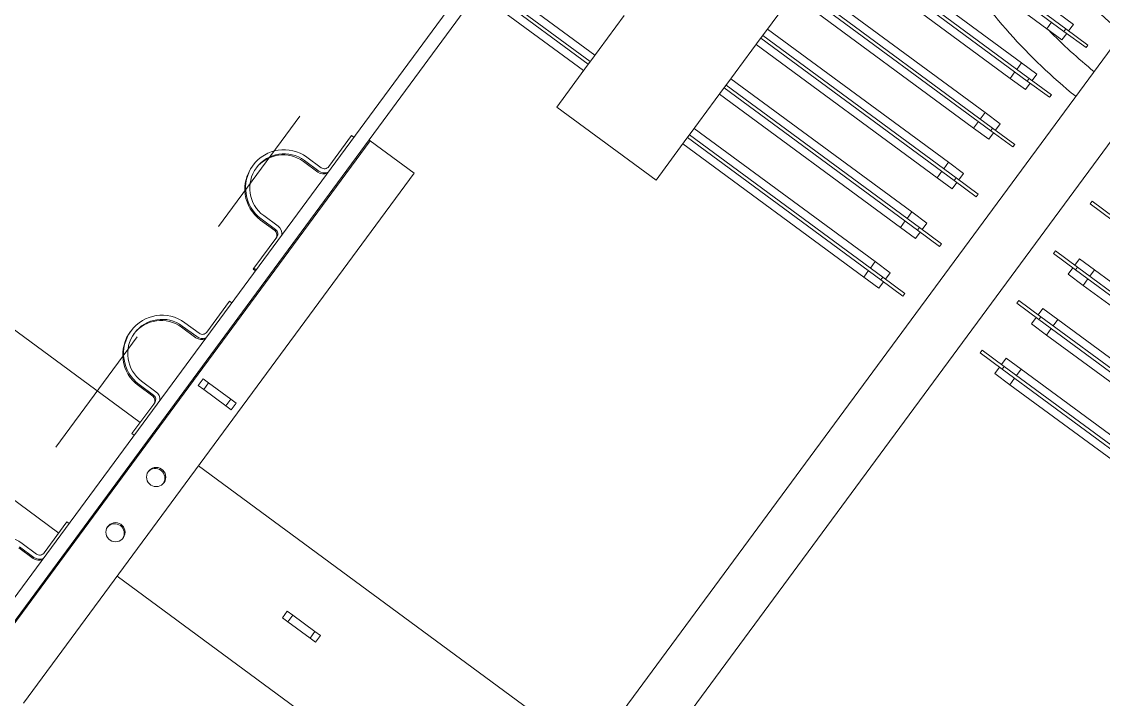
# Model space of a CAD drawing. Header units: metres. Extents: x 432095 to 435012, y 2470938 to 2473256.
# Drawn here: x 433752.741 to 433753.53, y 2471300.165 to 2471300.659 of the extents above; entities that cross this region are included whole.
import ezdxf

# ---------------------------------------------------------------- set-up
doc = ezdxf.new("R2010")
doc.units = ezdxf.units.M
doc.header["$MEASUREMENT"] = 0
doc.linetypes.add('MB D$0$DASHDOT', pattern=[1, 0.5, -0.25, 0, -0.25])
doc.linetypes.add('MB D$0$HIDDEN', pattern=[0.375, 0.25, -0.125])
doc.layers.add('cong trinh tram 110kv', color=7, linetype='Continuous', lineweight=5)
doc.layers.add('MB D$0$net dut du kien lam', color=8, linetype='MB D$0$HIDDEN', lineweight=20)

# ---------------------------------------------------------------- blocks, each defined once
blk = doc.blocks.new('MB D$0$MBA 63')
at = {"layer": 'MB D$0$net dut du kien lam', "color": 8, "linetype": 'MB D$0$DASHDOT', "ltscale": 0.5}
blk.add_line((106699.57, 30512.25), (98099.57, 30512.25), dxfattribs=at)
blk = doc.blocks.new('MB D$0$mba 1')
at = {"layer": 'cong trinh tram 110kv'}
for p, q in [((-17861.91, 7348.95), (-17861.91, 9508.95)), ((-17851.91, 9508.95), (-17851.91, 7348.95)), ((-17850.91, 8763.95), (-17850.91, 9243.95)), ((-17810.91, 9243.95), (-17810.91, 8763.95)), ((-17880.91, 9154.95), (-17867.91, 9154.95)), ((-17867.91, 9153.95), (-17880.91, 9153.95)), ((-17880.91, 9150.95), (-17867.91, 9150.95)), ((-17863.91, 9146.95), (-17863.91, 9118.95)), ((-18260.91, 9128.95), (-17863.91, 9128.95)), ((-17810.91, 9128.95), (-17163.91, 9128.95)), ((-17863.91, 9118.95), (-17861.91, 9118.95)), ((-17690.91, 9081.95), (-17695.91, 9081.95)), ((-17695.91, 9075.95), (-17695.91, 9081.95)), ((-17690.91, 9081.95), (-17670.91, 9081.95)), ((-17690.91, 9075.95), (-17690.91, 9081.95)), ((-17665.91, 9081.95), (-17670.91, 9081.95)), ((-17670.91, 9075.95), (-17670.91, 9081.95)), ((-17665.91, 9075.95), (-17665.91, 9081.95)), ((-17695.91, 9075.95), (-17690.91, 9075.95)), ((-17670.91, 9075.95), (-17690.91, 9075.95)), ((-17670.91, 9075.95), (-17665.91, 9075.95)), ((-17863.91, 9038.95), (-17863.91, 9010.95)), ((-17861.91, 9038.95), (-17863.91, 9038.95)), ((-18260.91, 9028.95), (-17863.91, 9028.95)), ((-17810.91, 9028.95), (-17163.91, 9028.95)), ((-17455.91, 9028.95), (-17455.91, 8218.95)), ((-17415.91, 9028.95), (-17415.91, 8218.95)), ((-17867.91, 9007.95), (-17880.91, 9007.95)), ((-17867.91, 9006.95), (-17880.91, 9006.95)), ((-17880.91, 9003.95), (-17867.91, 9003.95)), ((-17840.91, 8981.95), (-17845.91, 8981.95)), ((-17845.91, 8981.95), (-17845.91, 8975.95)), ((-17845.91, 8975.95), (-17840.91, 8975.95)), ((-17840.91, 8981.95), (-17820.91, 8981.95)), ((-17840.91, 8981.95), (-17840.91, 8975.95)), ((-17820.91, 8975.95), (-17840.91, 8975.95)), ((-17815.91, 8981.95), (-17820.91, 8981.95)), ((-17820.91, 8981.95), (-17820.91, 8975.95)), ((-17820.91, 8975.95), (-17815.91, 8975.95)), ((-17815.91, 8981.95), (-17815.91, 8975.95)), ((-17867.91, 8954.95), (-17880.91, 8954.95)), ((-17867.91, 8953.95), (-17880.91, 8953.95)), ((-17880.91, 8950.95), (-17867.91, 8950.95)), ((-17863.91, 8946.95), (-17863.91, 8918.95)), ((-17863.91, 8918.95), (-17861.91, 8918.95)), ((-17863.91, 8889.95), (-17863.91, 8888.95)), ((-17861.91, 8889.95), (-17863.91, 8889.95)), ((-17863.91, 8888.95), (-17863.91, 8860.95)), ((-17861.91, 8888.95), (-17863.91, 8888.95)), ((-17867.91, 8857.95), (-17880.91, 8857.95)), ((-17867.91, 8856.95), (-17880.91, 8856.95)), ((-17880.91, 8853.95), (-17867.91, 8853.95)), ((-17867.91, 8804.95), (-17880.91, 8804.95)), ((-17867.91, 8803.95), (-17880.91, 8803.95)), ((-17880.91, 8800.95), (-17867.91, 8800.95)), ((-17863.91, 8796.95), (-17863.91, 8768.95)), ((-17863.91, 8768.95), (-17861.91, 8768.95)), ((-17851.91, 8763.95), (-17850.91, 8763.95)), ((-17810.91, 8763.95), (-17850.91, 8763.95)), ((-17665.91, 8663.45), (-17755.91, 8663.45)), ((-17755.91, 8625.45), (-17755.91, 8663.45)), ((-17665.91, 8625.45), (-17665.91, 8663.45)), ((-17851.91, 8630.45), (-17755.91, 8630.45)), ((-17665.91, 8630.45), (-17502.07, 8630.45)), ((-17488.41, 8630.45), (-17502.07, 8630.45)), ((-17502.07, 8630.45), (-17502.07, 8624.65)), ((-17488.41, 8630.45), (-17488.41, 8624.65)), ((-17369.75, 8630.45), (-17383.41, 8630.45)), ((-17383.41, 8630.45), (-17383.41, 8624.65)), ((-17369.75, 8630.45), (-17205.91, 8630.45)), ((-17369.75, 8630.45), (-17369.75, 8624.65)), ((-17755.91, 8624.65), (-17851.91, 8624.65)), ((-17851.91, 8622.25), (-17755.91, 8622.25)), ((-17755.91, 8625.45), (-17755.91, 8621.45)), ((-17755.91, 8622.25), (-17755.91, 8624.65)), ((-17755.91, 8580.45), (-17755.91, 8621.45)), ((-17665.91, 8621.45), (-17665.91, 8625.45)), ((-17490.91, 8624.65), (-17665.91, 8624.65)), ((-17665.91, 8624.65), (-17665.91, 8622.25)), ((-17665.91, 8622.25), (-17490.91, 8622.25)), ((-17665.91, 8580.45), (-17665.91, 8621.45)), ((-17502.07, 8616.45), (-17502.07, 8622.25)), ((-17490.91, 8624.65), (-17470.91, 8624.65)), ((-17490.91, 8624.65), (-17490.91, 8622.25)), ((-17470.91, 8622.25), (-17490.91, 8622.25)), ((-17488.41, 8616.45), (-17488.41, 8622.25)), ((-17470.91, 8622.25), (-17470.91, 8624.65)), ((-17400.91, 8624.65), (-17380.91, 8624.65)), ((-17400.91, 8624.65), (-17400.91, 8622.25)), ((-17380.91, 8622.25), (-17400.91, 8622.25)), ((-17383.41, 8616.45), (-17383.41, 8622.25)), ((-17380.91, 8622.25), (-17380.91, 8624.65)), ((-17205.91, 8624.65), (-17380.91, 8624.65)), ((-17380.91, 8622.25), (-17205.91, 8622.25)), ((-17369.75, 8616.45), (-17369.75, 8622.25)), ((-17755.91, 8616.45), (-17851.91, 8616.45)), ((-17502.07, 8616.45), (-17665.91, 8616.45)), ((-17502.07, 8616.45), (-17488.41, 8616.45)), ((-17383.41, 8616.45), (-17369.75, 8616.45)), ((-17205.91, 8616.45), (-17369.75, 8616.45)), ((-17665.91, 8585.45), (-17502.07, 8585.45)), ((-17488.41, 8585.45), (-17502.07, 8585.45)), ((-17502.07, 8585.45), (-17502.07, 8579.65)), ((-17488.41, 8585.45), (-17488.41, 8579.65)), ((-17369.75, 8585.45), (-17383.41, 8585.45)), ((-17383.41, 8585.45), (-17383.41, 8579.65)), ((-17369.75, 8585.45), (-17205.91, 8585.45)), ((-17369.75, 8585.45), (-17369.75, 8579.65)), ((-17665.91, 8576.45), (-17665.91, 8580.45)), ((-17490.91, 8579.65), (-17665.91, 8579.65)), ((-17665.91, 8579.65), (-17665.91, 8577.25)), ((-17665.91, 8577.25), (-17490.91, 8577.25)), ((-17665.91, 8535.45), (-17665.91, 8576.45)), ((-17502.07, 8571.45), (-17502.07, 8577.25)), ((-17490.91, 8579.65), (-17470.91, 8579.65)), ((-17490.91, 8579.65), (-17490.91, 8577.25)), ((-17470.91, 8577.25), (-17490.91, 8577.25)), ((-17488.41, 8571.45), (-17488.41, 8577.25)), ((-17470.91, 8577.25), (-17470.91, 8579.65)), ((-17400.91, 8579.65), (-17380.91, 8579.65)), ((-17400.91, 8579.65), (-17400.91, 8577.25)), ((-17380.91, 8577.25), (-17400.91, 8577.25)), ((-17383.41, 8571.45), (-17383.41, 8577.25)), ((-17380.91, 8577.25), (-17380.91, 8579.65)), ((-17205.91, 8579.65), (-17380.91, 8579.65)), ((-17380.91, 8577.25), (-17205.91, 8577.25)), ((-17369.75, 8571.45), (-17369.75, 8577.25)), ((-17502.07, 8571.45), (-17665.91, 8571.45)), ((-17502.07, 8571.45), (-17488.41, 8571.45)), ((-17383.41, 8571.45), (-17369.75, 8571.45)), ((-17205.91, 8571.45), (-17369.75, 8571.45)), ((-17665.91, 8540.45), (-17502.07, 8540.45)), ((-17665.91, 8531.45), (-17665.91, 8535.45)), ((-17490.91, 8534.65), (-17665.91, 8534.65)), ((-17665.91, 8534.65), (-17665.91, 8532.25)), ((-17488.41, 8540.45), (-17502.07, 8540.45)), ((-17502.07, 8540.45), (-17502.07, 8534.65)), ((-17490.91, 8534.65), (-17470.91, 8534.65)), ((-17490.91, 8534.65), (-17490.91, 8532.25)), ((-17488.41, 8540.45), (-17488.41, 8534.65)), ((-17470.91, 8532.25), (-17470.91, 8534.65)), ((-17400.91, 8534.65), (-17380.91, 8534.65)), ((-17400.91, 8534.65), (-17400.91, 8532.25)), ((-17369.75, 8540.45), (-17383.41, 8540.45)), ((-17383.41, 8540.45), (-17383.41, 8534.65)), ((-17380.91, 8532.25), (-17380.91, 8534.65)), ((-17205.91, 8534.65), (-17380.91, 8534.65)), ((-17369.75, 8540.45), (-17205.91, 8540.45)), ((-17369.75, 8540.45), (-17369.75, 8534.65)), ((-17665.91, 8532.25), (-17490.91, 8532.25)), ((-17665.91, 8490.45), (-17665.91, 8531.45)), ((-17502.07, 8526.45), (-17665.91, 8526.45)), ((-17502.07, 8526.45), (-17502.07, 8532.25)), ((-17502.07, 8526.45), (-17488.41, 8526.45)), ((-17470.91, 8532.25), (-17490.91, 8532.25)), ((-17488.41, 8526.45), (-17488.41, 8532.25)), ((-17380.91, 8532.25), (-17400.91, 8532.25)), ((-17383.41, 8526.45), (-17383.41, 8532.25)), ((-17383.41, 8526.45), (-17369.75, 8526.45)), ((-17380.91, 8532.25), (-17205.91, 8532.25)), ((-17369.75, 8526.45), (-17369.75, 8532.25)), ((-17205.91, 8526.45), (-17369.75, 8526.45)), ((-17665.91, 8495.45), (-17502.07, 8495.45)), ((-17488.41, 8495.45), (-17502.07, 8495.45)), ((-17502.07, 8495.45), (-17502.07, 8489.65)), ((-17488.41, 8495.45), (-17488.41, 8489.65)), ((-17490.91, 8489.65), (-17665.91, 8489.65)), ((-17665.91, 8487.25), (-17490.91, 8487.25)), ((-17502.07, 8481.45), (-17502.07, 8487.25)), ((-17490.91, 8489.65), (-17470.91, 8489.65)), ((-17490.91, 8489.65), (-17490.91, 8487.25)), ((-17470.91, 8487.25), (-17490.91, 8487.25)), ((-17488.41, 8481.45), (-17488.41, 8487.25)), ((-17470.91, 8487.25), (-17470.91, 8489.65)), ((-17400.91, 8489.65), (-17380.91, 8489.65)), ((-17400.91, 8489.65), (-17400.91, 8487.25)), ((-17380.91, 8487.25), (-17400.91, 8487.25)), ((-17502.07, 8481.45), (-17665.91, 8481.45)), ((-17502.07, 8481.45), (-17488.41, 8481.45)), ((-17665.91, 8450.45), (-17502.07, 8450.45)), ((-17488.41, 8450.45), (-17502.07, 8450.45)), ((-17502.07, 8450.45), (-17502.07, 8444.65)), ((-17488.41, 8450.45), (-17488.41, 8444.65)), ((-17490.91, 8444.65), (-17665.91, 8444.65)), ((-17665.91, 8442.25), (-17490.91, 8442.25)), ((-17502.07, 8436.45), (-17502.07, 8442.25)), ((-17490.91, 8444.65), (-17470.91, 8444.65)), ((-17490.91, 8444.65), (-17490.91, 8442.25)), ((-17470.91, 8442.25), (-17490.91, 8442.25)), ((-17488.41, 8436.45), (-17488.41, 8442.25)), ((-17470.91, 8442.25), (-17470.91, 8444.65)), ((-17502.07, 8436.45), (-17665.91, 8436.45)), ((-17502.07, 8436.45), (-17488.41, 8436.45)), ((-17665.91, 8405.45), (-17502.07, 8405.45)), ((-17490.91, 8399.65), (-17665.91, 8399.65)), ((-17488.41, 8405.45), (-17502.07, 8405.45)), ((-17502.07, 8405.45), (-17502.07, 8399.65)), ((-17490.91, 8399.65), (-17470.91, 8399.65)), ((-17490.91, 8399.65), (-17490.91, 8397.25)), ((-17488.41, 8405.45), (-17488.41, 8399.65)), ((-17470.91, 8397.25), (-17470.91, 8399.65)), ((-17665.91, 8397.25), (-17490.91, 8397.25)), ((-17470.91, 8397.25), (-17490.91, 8397.25)), ((-17488.41, 8391.45), (-17488.41, 8397.25)), ((-17502.07, 8391.45), (-17488.41, 8391.45))]:
    blk.add_line(p, q, dxfattribs=at)
for centre in [(-17830.91, 9103.95), (-17830.91, 9053.95)]:
    blk.add_circle(centre, 7, dxfattribs=at)
for centre, radius, start, end in [((-17880.91, 9178.95), 28, 90, 270), ((-17867.91, 9147.95), 7, 31.00272, 90), ((-17867.91, 9146.95), 7, 31.00272, 90), ((-17867.91, 9146.95), 4, 0, 90), ((-17830.91, 9104.95), 7, 184.09604, 355.90396), ((-17830.91, 9054.95), 7, 184.09604, 355.90396), ((-17880.91, 8979.95), 28, 90, 181.02319), ((-17880.91, 8978.95), 28, 90, 270), ((-17867.91, 9011.95), 4, 270, 0), ((-17867.91, 9010.95), 4, 270, 0), ((-17867.91, 9010.95), 7, 270, 328.99728), ((-17880.91, 8978.95), 25, 90, 270), ((-17880.91, 8979.95), 25, 181.14599, 270), ((-17867.91, 8947.95), 7, 31.00272, 90), ((-17867.91, 8946.95), 7, 31.00272, 90), ((-17867.91, 8946.95), 4, 0, 90), ((-17880.91, 8829.95), 28, 90, 181.02319), ((-17867.91, 8861.95), 4, 270, 0), ((-17867.91, 8860.95), 4, 270, 0), ((-17867.91, 8860.95), 7, 270, 328.99728), ((-17880.91, 8828.95), 28, 90, 270), ((-17880.91, 8828.95), 25, 90, 270), ((-17880.91, 8829.95), 25, 181.14599, 270), ((-17867.91, 8797.95), 7, 31.00272, 90), ((-17867.91, 8796.95), 7, 31.00272, 90), ((-17867.91, 8796.95), 4, 0, 90), ((-17435.91, 8013.45), 419.7, 92.73136, 110.93226), ((-17435.91, 8013.45), 397.3, 92.88547, 99.37033), ((-17435.91, 8013.45), 362.5, 93.16275, 106.81548)]:
    blk.add_arc(centre, radius, start, end, dxfattribs=at)

msp = doc.modelspace()

# ---------------------------------------------------------------- block references
at = {"layer": 'cong trinh tram 110kv', "yscale": 0.00100000003283925, "zscale": 0.001}
for name, p, xscale, rotation in [('MB D$0$MBA 63', (433790.66619, 2471403.22024), 0.001000000045165598, 233.6153637256497), ('MB D$0$mba 1', (433772.56501, 2471297.03842), -0.001000000032834317, 143.6153590623919)]:
    msp.add_blockref(name, p, dxfattribs=dict(at, xscale=xscale, rotation=rotation))

doc.saveas('drawing.dxf')
